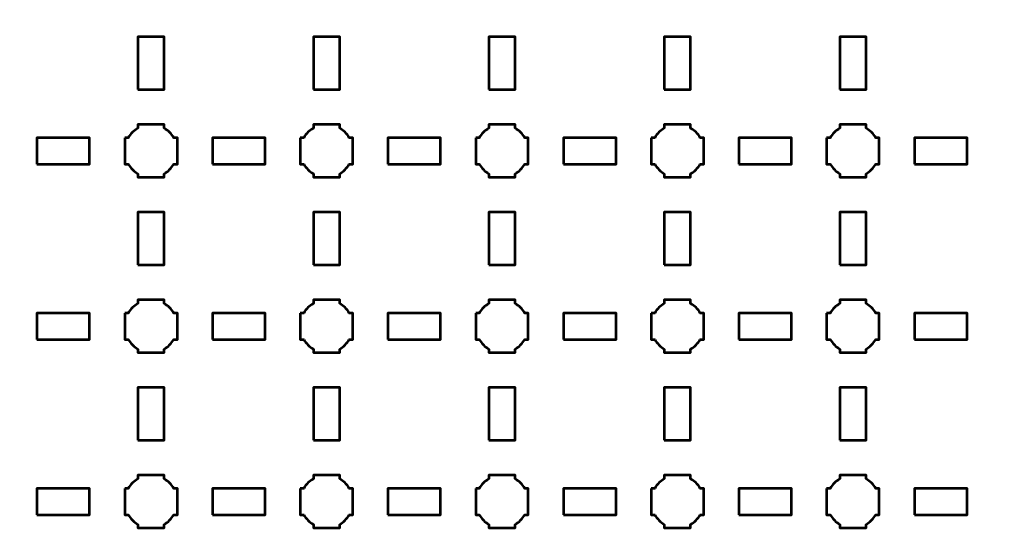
# Model space of a CAD drawing. Header units: centimetres. Extents: x -31.1 to 10.1, y -35.5 to 5.8.
# Drawn here: x -20 to -8.93, y -11.26 to -5.35 of the extents above; entities that cross this region are included whole.
import ezdxf

# ---------------------------------------------------------------- set-up
doc = ezdxf.new("R2010")
doc.units = ezdxf.units.CM
doc.header["$MEASUREMENT"] = 0
doc.layers.add('Layer 1', color=7, linetype='Continuous')

msp = doc.modelspace()

# ---------------------------------------------------------------- linework, layer by layer
at = {"layer": 'Layer 1', "lineweight": 53}
for points in [[(-18.65, -6.15), (-18.35, -6.15), (-18.35, -5.55), (-18.65, -5.55), (-18.65, -6.15)], [(-16.65, -6.15), (-16.35, -6.15), (-16.35, -5.55), (-16.65, -5.55), (-16.65, -6.15)], [(-14.65, -6.15), (-14.35, -6.15), (-14.35, -5.55), (-14.65, -5.55), (-14.65, -6.15)], [(-12.65, -6.15), (-12.35, -6.15), (-12.35, -5.55), (-12.65, -5.55), (-12.65, -6.15)], [(-10.65, -6.15), (-10.35, -6.15), (-10.35, -5.55), (-10.65, -5.55), (-10.65, -6.15)], [(-19.8, -7), (-19.2, -7), (-19.2, -6.7), (-19.8, -6.7), (-19.8, -7)], [(-17.8, -7), (-17.2, -7), (-17.2, -6.7), (-17.8, -6.7), (-17.8, -7)], [(-15.8, -7), (-15.2, -7), (-15.2, -6.7), (-15.8, -6.7), (-15.8, -7)], [(-13.8, -7), (-13.2, -7), (-13.2, -6.7), (-13.8, -6.7), (-13.8, -7)], [(-11.8, -7), (-11.2, -7), (-11.2, -6.7), (-11.8, -6.7), (-11.8, -7)], [(-9.8, -7), (-9.2, -7), (-9.2, -6.7), (-9.8, -6.7), (-9.8, -7)], [(-18.65, -8.15), (-18.35, -8.15), (-18.35, -7.55), (-18.65, -7.55), (-18.65, -8.15)], [(-16.65, -8.15), (-16.35, -8.15), (-16.35, -7.55), (-16.65, -7.55), (-16.65, -8.15)], [(-14.65, -8.15), (-14.35, -8.15), (-14.35, -7.55), (-14.65, -7.55), (-14.65, -8.15)], [(-12.65, -8.15), (-12.35, -8.15), (-12.35, -7.55), (-12.65, -7.55), (-12.65, -8.15)], [(-10.65, -8.15), (-10.35, -8.15), (-10.35, -7.55), (-10.65, -7.55), (-10.65, -8.15)], [(-19.8, -9), (-19.2, -9), (-19.2, -8.7), (-19.8, -8.7), (-19.8, -9)], [(-17.8, -9), (-17.2, -9), (-17.2, -8.7), (-17.8, -8.7), (-17.8, -9)], [(-15.8, -9), (-15.2, -9), (-15.2, -8.7), (-15.8, -8.7), (-15.8, -9)], [(-13.8, -9), (-13.2, -9), (-13.2, -8.7), (-13.8, -8.7), (-13.8, -9)], [(-11.8, -9), (-11.2, -9), (-11.2, -8.7), (-11.8, -8.7), (-11.8, -9)], [(-9.8, -9), (-9.2, -9), (-9.2, -8.7), (-9.8, -8.7), (-9.8, -9)], [(-18.65, -10.15), (-18.35, -10.15), (-18.35, -9.55), (-18.65, -9.55), (-18.65, -10.15)], [(-16.65, -10.15), (-16.35, -10.15), (-16.35, -9.55), (-16.65, -9.55), (-16.65, -10.15)], [(-14.65, -10.15), (-14.35, -10.15), (-14.35, -9.55), (-14.65, -9.55), (-14.65, -10.15)], [(-12.65, -10.15), (-12.35, -10.15), (-12.35, -9.55), (-12.65, -9.55), (-12.65, -10.15)], [(-10.65, -10.15), (-10.35, -10.15), (-10.35, -9.55), (-10.65, -9.55), (-10.65, -10.15)], [(-19.8, -11), (-19.2, -11), (-19.2, -10.7), (-19.8, -10.7), (-19.8, -11)], [(-17.8, -11), (-17.2, -11), (-17.2, -10.7), (-17.8, -10.7), (-17.8, -11)], [(-15.8, -11), (-15.2, -11), (-15.2, -10.7), (-15.8, -10.7), (-15.8, -11)], [(-13.8, -11), (-13.2, -11), (-13.2, -10.7), (-13.8, -10.7), (-13.8, -11)], [(-11.8, -11), (-11.2, -11), (-11.2, -10.7), (-11.8, -10.7), (-11.8, -11)], [(-9.8, -11), (-9.2, -11), (-9.2, -10.7), (-9.8, -10.7), (-9.8, -11)]]:
    msp.add_lwpolyline(points, close=True, dxfattribs=at)
at = {"layer": 'Layer 1', "color": 250, "lineweight": 53}
msp.add_ellipse((-10.5, -14.85), major_axis=(0, 20.65), ratio=1, dxfattribs=at)
at = {"layer": 'Layer 1', "lineweight": 53}
for points in [[(-18.8, -6.7), (-18.8, -6.7), (-18.75985, -6.7), (-18.75985, -6.7), (-18.75985, -6.7), (-18.7335, -6.65447), (-18.69553, -6.6165), (-18.65, -6.59015), (-18.65, -6.59015), (-18.65, -6.59015), (-18.65, -6.55), (-18.65, -6.55), (-18.65, -6.55), (-18.65, -6.55), (-18.5, -6.55), (-18.5, -6.55), (-18.5, -6.55), (-18.5, -6.55), (-18.35, -6.55), (-18.35, -6.55), (-18.35, -6.55), (-18.35, -6.55), (-18.35, -6.59015), (-18.35, -6.59015), (-18.35, -6.59015), (-18.30447, -6.6165), (-18.2665, -6.65447), (-18.24015, -6.7), (-18.24015, -6.7), (-18.24015, -6.7), (-18.2, -6.7), (-18.2, -6.7), (-18.2, -6.7), (-18.2, -6.7), (-18.2, -6.85), (-18.2, -6.85), (-18.2, -6.85), (-18.2, -6.85), (-18.2, -7), (-18.2, -7), (-18.2, -7), (-18.2, -7), (-18.24015, -7), (-18.24015, -7), (-18.24015, -7), (-18.2665, -7.04553), (-18.30447, -7.0835), (-18.35, -7.10985), (-18.35, -7.10985), (-18.35, -7.10985), (-18.35, -7.15), (-18.35, -7.15), (-18.35, -7.15), (-18.35, -7.15), (-18.5, -7.15), (-18.5, -7.15), (-18.5, -7.15), (-18.5, -7.15), (-18.65, -7.15), (-18.65, -7.15), (-18.65, -7.15), (-18.65, -7.15), (-18.65, -7.10985), (-18.65, -7.10985), (-18.65, -7.10985), (-18.69553, -7.0835), (-18.7335, -7.04553), (-18.75985, -7), (-18.75985, -7), (-18.75985, -7), (-18.8, -7), (-18.8, -7), (-18.8, -7), (-18.8, -7), (-18.8, -6.85), (-18.8, -6.85), (-18.8, -6.85), (-18.8, -6.85), (-18.8, -6.7), (-18.8, -6.7)], [(-16.8, -6.7), (-16.8, -6.7), (-16.75985, -6.7), (-16.75985, -6.7), (-16.75985, -6.7), (-16.7335, -6.65447), (-16.69553, -6.6165), (-16.65, -6.59015), (-16.65, -6.59015), (-16.65, -6.59015), (-16.65, -6.55), (-16.65, -6.55), (-16.65, -6.55), (-16.65, -6.55), (-16.5, -6.55), (-16.5, -6.55), (-16.5, -6.55), (-16.5, -6.55), (-16.35, -6.55), (-16.35, -6.55), (-16.35, -6.55), (-16.35, -6.55), (-16.35, -6.59015), (-16.35, -6.59015), (-16.35, -6.59015), (-16.30447, -6.6165), (-16.2665, -6.65447), (-16.24015, -6.7), (-16.24015, -6.7), (-16.24015, -6.7), (-16.2, -6.7), (-16.2, -6.7), (-16.2, -6.7), (-16.2, -6.7), (-16.2, -6.85), (-16.2, -6.85), (-16.2, -6.85), (-16.2, -6.85), (-16.2, -7), (-16.2, -7), (-16.2, -7), (-16.2, -7), (-16.24015, -7), (-16.24015, -7), (-16.24015, -7), (-16.2665, -7.04553), (-16.30447, -7.0835), (-16.35, -7.10985), (-16.35, -7.10985), (-16.35, -7.10985), (-16.35, -7.15), (-16.35, -7.15), (-16.35, -7.15), (-16.35, -7.15), (-16.5, -7.15), (-16.5, -7.15), (-16.5, -7.15), (-16.5, -7.15), (-16.65, -7.15), (-16.65, -7.15), (-16.65, -7.15), (-16.65, -7.15), (-16.65, -7.10985), (-16.65, -7.10985), (-16.65, -7.10985), (-16.69553, -7.0835), (-16.7335, -7.04553), (-16.75985, -7), (-16.75985, -7), (-16.75985, -7), (-16.8, -7), (-16.8, -7), (-16.8, -7), (-16.8, -7), (-16.8, -6.85), (-16.8, -6.85), (-16.8, -6.85), (-16.8, -6.85), (-16.8, -6.7), (-16.8, -6.7)], [(-14.8, -6.7), (-14.8, -6.7), (-14.75985, -6.7), (-14.75985, -6.7), (-14.75985, -6.7), (-14.7335, -6.65447), (-14.69553, -6.6165), (-14.65, -6.59015), (-14.65, -6.59015), (-14.65, -6.59015), (-14.65, -6.55), (-14.65, -6.55), (-14.65, -6.55), (-14.65, -6.55), (-14.5, -6.55), (-14.5, -6.55), (-14.5, -6.55), (-14.5, -6.55), (-14.35, -6.55), (-14.35, -6.55), (-14.35, -6.55), (-14.35, -6.55), (-14.35, -6.59015), (-14.35, -6.59015), (-14.35, -6.59015), (-14.30447, -6.6165), (-14.2665, -6.65447), (-14.24015, -6.7), (-14.24015, -6.7), (-14.24015, -6.7), (-14.2, -6.7), (-14.2, -6.7), (-14.2, -6.7), (-14.2, -6.7), (-14.2, -6.85), (-14.2, -6.85), (-14.2, -6.85), (-14.2, -6.85), (-14.2, -7), (-14.2, -7), (-14.2, -7), (-14.2, -7), (-14.24015, -7), (-14.24015, -7), (-14.24015, -7), (-14.2665, -7.04553), (-14.30447, -7.0835), (-14.35, -7.10985), (-14.35, -7.10985), (-14.35, -7.10985), (-14.35, -7.15), (-14.35, -7.15), (-14.35, -7.15), (-14.35, -7.15), (-14.5, -7.15), (-14.5, -7.15), (-14.5, -7.15), (-14.5, -7.15), (-14.65, -7.15), (-14.65, -7.15), (-14.65, -7.15), (-14.65, -7.15), (-14.65, -7.10985), (-14.65, -7.10985), (-14.65, -7.10985), (-14.69553, -7.0835), (-14.7335, -7.04553), (-14.75985, -7), (-14.75985, -7), (-14.75985, -7), (-14.8, -7), (-14.8, -7), (-14.8, -7), (-14.8, -7), (-14.8, -6.85), (-14.8, -6.85), (-14.8, -6.85), (-14.8, -6.85), (-14.8, -6.7), (-14.8, -6.7)], [(-12.8, -6.7), (-12.8, -6.7), (-12.75985, -6.7), (-12.75985, -6.7), (-12.75985, -6.7), (-12.7335, -6.65447), (-12.69553, -6.6165), (-12.65, -6.59015), (-12.65, -6.59015), (-12.65, -6.59015), (-12.65, -6.55), (-12.65, -6.55), (-12.65, -6.55), (-12.65, -6.55), (-12.5, -6.55), (-12.5, -6.55), (-12.5, -6.55), (-12.5, -6.55), (-12.35, -6.55), (-12.35, -6.55), (-12.35, -6.55), (-12.35, -6.55), (-12.35, -6.59015), (-12.35, -6.59015), (-12.35, -6.59015), (-12.30447, -6.6165), (-12.2665, -6.65447), (-12.24015, -6.7), (-12.24015, -6.7), (-12.24015, -6.7), (-12.2, -6.7), (-12.2, -6.7), (-12.2, -6.7), (-12.2, -6.7), (-12.2, -6.85), (-12.2, -6.85), (-12.2, -6.85), (-12.2, -6.85), (-12.2, -7), (-12.2, -7), (-12.2, -7), (-12.2, -7), (-12.24015, -7), (-12.24015, -7), (-12.24015, -7), (-12.2665, -7.04553), (-12.30447, -7.0835), (-12.35, -7.10985), (-12.35, -7.10985), (-12.35, -7.10985), (-12.35, -7.15), (-12.35, -7.15), (-12.35, -7.15), (-12.35, -7.15), (-12.5, -7.15), (-12.5, -7.15), (-12.5, -7.15), (-12.5, -7.15), (-12.65, -7.15), (-12.65, -7.15), (-12.65, -7.15), (-12.65, -7.15), (-12.65, -7.10985), (-12.65, -7.10985), (-12.65, -7.10985), (-12.69553, -7.0835), (-12.7335, -7.04553), (-12.75985, -7), (-12.75985, -7), (-12.75985, -7), (-12.8, -7), (-12.8, -7), (-12.8, -7), (-12.8, -7), (-12.8, -6.85), (-12.8, -6.85), (-12.8, -6.85), (-12.8, -6.85), (-12.8, -6.7), (-12.8, -6.7)], [(-10.8, -6.7), (-10.8, -6.7), (-10.75985, -6.7), (-10.75985, -6.7), (-10.75985, -6.7), (-10.7335, -6.65447), (-10.69553, -6.6165), (-10.65, -6.59015), (-10.65, -6.59015), (-10.65, -6.59015), (-10.65, -6.55), (-10.65, -6.55), (-10.65, -6.55), (-10.65, -6.55), (-10.5, -6.55), (-10.5, -6.55), (-10.5, -6.55), (-10.5, -6.55), (-10.35, -6.55), (-10.35, -6.55), (-10.35, -6.55), (-10.35, -6.55), (-10.35, -6.59015), (-10.35, -6.59015), (-10.35, -6.59015), (-10.30447, -6.6165), (-10.2665, -6.65447), (-10.24015, -6.7), (-10.24015, -6.7), (-10.24015, -6.7), (-10.2, -6.7), (-10.2, -6.7), (-10.2, -6.7), (-10.2, -6.7), (-10.2, -6.85), (-10.2, -6.85), (-10.2, -6.85), (-10.2, -6.85), (-10.2, -7), (-10.2, -7), (-10.2, -7), (-10.2, -7), (-10.24015, -7), (-10.24015, -7), (-10.24015, -7), (-10.2665, -7.04553), (-10.30447, -7.0835), (-10.35, -7.10985), (-10.35, -7.10985), (-10.35, -7.10985), (-10.35, -7.15), (-10.35, -7.15), (-10.35, -7.15), (-10.35, -7.15), (-10.5, -7.15), (-10.5, -7.15), (-10.5, -7.15), (-10.5, -7.15), (-10.65, -7.15), (-10.65, -7.15), (-10.65, -7.15), (-10.65, -7.15), (-10.65, -7.10985), (-10.65, -7.10985), (-10.65, -7.10985), (-10.69553, -7.0835), (-10.7335, -7.04553), (-10.75985, -7), (-10.75985, -7), (-10.75985, -7), (-10.8, -7), (-10.8, -7), (-10.8, -7), (-10.8, -7), (-10.8, -6.85), (-10.8, -6.85), (-10.8, -6.85), (-10.8, -6.85), (-10.8, -6.7), (-10.8, -6.7)], [(-18.8, -8.7), (-18.8, -8.7), (-18.75985, -8.7), (-18.75985, -8.7), (-18.75985, -8.7), (-18.7335, -8.65447), (-18.69553, -8.6165), (-18.65, -8.59015), (-18.65, -8.59015), (-18.65, -8.59015), (-18.65, -8.55), (-18.65, -8.55), (-18.65, -8.55), (-18.65, -8.55), (-18.5, -8.55), (-18.5, -8.55), (-18.5, -8.55), (-18.5, -8.55), (-18.35, -8.55), (-18.35, -8.55), (-18.35, -8.55), (-18.35, -8.55), (-18.35, -8.59015), (-18.35, -8.59015), (-18.35, -8.59015), (-18.30447, -8.6165), (-18.2665, -8.65447), (-18.24015, -8.7), (-18.24015, -8.7), (-18.24015, -8.7), (-18.2, -8.7), (-18.2, -8.7), (-18.2, -8.7), (-18.2, -8.7), (-18.2, -8.85), (-18.2, -8.85), (-18.2, -8.85), (-18.2, -8.85), (-18.2, -9), (-18.2, -9), (-18.2, -9), (-18.2, -9), (-18.24015, -9), (-18.24015, -9), (-18.24015, -9), (-18.2665, -9.04553), (-18.30447, -9.0835), (-18.35, -9.10985), (-18.35, -9.10985), (-18.35, -9.10985), (-18.35, -9.15), (-18.35, -9.15), (-18.35, -9.15), (-18.35, -9.15), (-18.5, -9.15), (-18.5, -9.15), (-18.5, -9.15), (-18.5, -9.15), (-18.65, -9.15), (-18.65, -9.15), (-18.65, -9.15), (-18.65, -9.15), (-18.65, -9.10985), (-18.65, -9.10985), (-18.65, -9.10985), (-18.69553, -9.0835), (-18.7335, -9.04553), (-18.75985, -9), (-18.75985, -9), (-18.75985, -9), (-18.8, -9), (-18.8, -9), (-18.8, -9), (-18.8, -9), (-18.8, -8.85), (-18.8, -8.85), (-18.8, -8.85), (-18.8, -8.85), (-18.8, -8.7), (-18.8, -8.7)], [(-16.8, -8.7), (-16.8, -8.7), (-16.75985, -8.7), (-16.75985, -8.7), (-16.75985, -8.7), (-16.7335, -8.65447), (-16.69553, -8.6165), (-16.65, -8.59015), (-16.65, -8.59015), (-16.65, -8.59015), (-16.65, -8.55), (-16.65, -8.55), (-16.65, -8.55), (-16.65, -8.55), (-16.5, -8.55), (-16.5, -8.55), (-16.5, -8.55), (-16.5, -8.55), (-16.35, -8.55), (-16.35, -8.55), (-16.35, -8.55), (-16.35, -8.55), (-16.35, -8.59015), (-16.35, -8.59015), (-16.35, -8.59015), (-16.30447, -8.6165), (-16.2665, -8.65447), (-16.24015, -8.7), (-16.24015, -8.7), (-16.24015, -8.7), (-16.2, -8.7), (-16.2, -8.7), (-16.2, -8.7), (-16.2, -8.7), (-16.2, -8.85), (-16.2, -8.85), (-16.2, -8.85), (-16.2, -8.85), (-16.2, -9), (-16.2, -9), (-16.2, -9), (-16.2, -9), (-16.24015, -9), (-16.24015, -9), (-16.24015, -9), (-16.2665, -9.04553), (-16.30447, -9.0835), (-16.35, -9.10985), (-16.35, -9.10985), (-16.35, -9.10985), (-16.35, -9.15), (-16.35, -9.15), (-16.35, -9.15), (-16.35, -9.15), (-16.5, -9.15), (-16.5, -9.15), (-16.5, -9.15), (-16.5, -9.15), (-16.65, -9.15), (-16.65, -9.15), (-16.65, -9.15), (-16.65, -9.15), (-16.65, -9.10985), (-16.65, -9.10985), (-16.65, -9.10985), (-16.69553, -9.0835), (-16.7335, -9.04553), (-16.75985, -9), (-16.75985, -9), (-16.75985, -9), (-16.8, -9), (-16.8, -9), (-16.8, -9), (-16.8, -9), (-16.8, -8.85), (-16.8, -8.85), (-16.8, -8.85), (-16.8, -8.85), (-16.8, -8.7), (-16.8, -8.7)], [(-14.8, -8.7), (-14.8, -8.7), (-14.75985, -8.7), (-14.75985, -8.7), (-14.75985, -8.7), (-14.7335, -8.65447), (-14.69553, -8.6165), (-14.65, -8.59015), (-14.65, -8.59015), (-14.65, -8.59015), (-14.65, -8.55), (-14.65, -8.55), (-14.65, -8.55), (-14.65, -8.55), (-14.5, -8.55), (-14.5, -8.55), (-14.5, -8.55), (-14.5, -8.55), (-14.35, -8.55), (-14.35, -8.55), (-14.35, -8.55), (-14.35, -8.55), (-14.35, -8.59015), (-14.35, -8.59015), (-14.35, -8.59015), (-14.30447, -8.6165), (-14.2665, -8.65447), (-14.24015, -8.7), (-14.24015, -8.7), (-14.24015, -8.7), (-14.2, -8.7), (-14.2, -8.7), (-14.2, -8.7), (-14.2, -8.7), (-14.2, -8.85), (-14.2, -8.85), (-14.2, -8.85), (-14.2, -8.85), (-14.2, -9), (-14.2, -9), (-14.2, -9), (-14.2, -9), (-14.24015, -9), (-14.24015, -9), (-14.24015, -9), (-14.2665, -9.04553), (-14.30447, -9.0835), (-14.35, -9.10985), (-14.35, -9.10985), (-14.35, -9.10985), (-14.35, -9.15), (-14.35, -9.15), (-14.35, -9.15), (-14.35, -9.15), (-14.5, -9.15), (-14.5, -9.15), (-14.5, -9.15), (-14.5, -9.15), (-14.65, -9.15), (-14.65, -9.15), (-14.65, -9.15), (-14.65, -9.15), (-14.65, -9.10985), (-14.65, -9.10985), (-14.65, -9.10985), (-14.69553, -9.0835), (-14.7335, -9.04553), (-14.75985, -9), (-14.75985, -9), (-14.75985, -9), (-14.8, -9), (-14.8, -9), (-14.8, -9), (-14.8, -9), (-14.8, -8.85), (-14.8, -8.85), (-14.8, -8.85), (-14.8, -8.85), (-14.8, -8.7), (-14.8, -8.7)], [(-12.8, -8.7), (-12.8, -8.7), (-12.75985, -8.7), (-12.75985, -8.7), (-12.75985, -8.7), (-12.7335, -8.65447), (-12.69553, -8.6165), (-12.65, -8.59015), (-12.65, -8.59015), (-12.65, -8.59015), (-12.65, -8.55), (-12.65, -8.55), (-12.65, -8.55), (-12.65, -8.55), (-12.5, -8.55), (-12.5, -8.55), (-12.5, -8.55), (-12.5, -8.55), (-12.35, -8.55), (-12.35, -8.55), (-12.35, -8.55), (-12.35, -8.55), (-12.35, -8.59015), (-12.35, -8.59015), (-12.35, -8.59015), (-12.30447, -8.6165), (-12.2665, -8.65447), (-12.24015, -8.7), (-12.24015, -8.7), (-12.24015, -8.7), (-12.2, -8.7), (-12.2, -8.7), (-12.2, -8.7), (-12.2, -8.7), (-12.2, -8.85), (-12.2, -8.85), (-12.2, -8.85), (-12.2, -8.85), (-12.2, -9), (-12.2, -9), (-12.2, -9), (-12.2, -9), (-12.24015, -9), (-12.24015, -9), (-12.24015, -9), (-12.2665, -9.04553), (-12.30447, -9.0835), (-12.35, -9.10985), (-12.35, -9.10985), (-12.35, -9.10985), (-12.35, -9.15), (-12.35, -9.15), (-12.35, -9.15), (-12.35, -9.15), (-12.5, -9.15), (-12.5, -9.15), (-12.5, -9.15), (-12.5, -9.15), (-12.65, -9.15), (-12.65, -9.15), (-12.65, -9.15), (-12.65, -9.15), (-12.65, -9.10985), (-12.65, -9.10985), (-12.65, -9.10985), (-12.69553, -9.0835), (-12.7335, -9.04553), (-12.75985, -9), (-12.75985, -9), (-12.75985, -9), (-12.8, -9), (-12.8, -9), (-12.8, -9), (-12.8, -9), (-12.8, -8.85), (-12.8, -8.85), (-12.8, -8.85), (-12.8, -8.85), (-12.8, -8.7), (-12.8, -8.7)], [(-10.8, -8.7), (-10.8, -8.7), (-10.75985, -8.7), (-10.75985, -8.7), (-10.75985, -8.7), (-10.7335, -8.65447), (-10.69553, -8.6165), (-10.65, -8.59015), (-10.65, -8.59015), (-10.65, -8.59015), (-10.65, -8.55), (-10.65, -8.55), (-10.65, -8.55), (-10.65, -8.55), (-10.5, -8.55), (-10.5, -8.55), (-10.5, -8.55), (-10.5, -8.55), (-10.35, -8.55), (-10.35, -8.55), (-10.35, -8.55), (-10.35, -8.55), (-10.35, -8.59015), (-10.35, -8.59015), (-10.35, -8.59015), (-10.30447, -8.6165), (-10.2665, -8.65447), (-10.24015, -8.7), (-10.24015, -8.7), (-10.24015, -8.7), (-10.2, -8.7), (-10.2, -8.7), (-10.2, -8.7), (-10.2, -8.7), (-10.2, -8.85), (-10.2, -8.85), (-10.2, -8.85), (-10.2, -8.85), (-10.2, -9), (-10.2, -9), (-10.2, -9), (-10.2, -9), (-10.24015, -9), (-10.24015, -9), (-10.24015, -9), (-10.2665, -9.04553), (-10.30447, -9.0835), (-10.35, -9.10985), (-10.35, -9.10985), (-10.35, -9.10985), (-10.35, -9.15), (-10.35, -9.15), (-10.35, -9.15), (-10.35, -9.15), (-10.5, -9.15), (-10.5, -9.15), (-10.5, -9.15), (-10.5, -9.15), (-10.65, -9.15), (-10.65, -9.15), (-10.65, -9.15), (-10.65, -9.15), (-10.65, -9.10985), (-10.65, -9.10985), (-10.65, -9.10985), (-10.69553, -9.0835), (-10.7335, -9.04553), (-10.75985, -9), (-10.75985, -9), (-10.75985, -9), (-10.8, -9), (-10.8, -9), (-10.8, -9), (-10.8, -9), (-10.8, -8.85), (-10.8, -8.85), (-10.8, -8.85), (-10.8, -8.85), (-10.8, -8.7), (-10.8, -8.7)], [(-18.8, -10.7), (-18.8, -10.7), (-18.75985, -10.7), (-18.75985, -10.7), (-18.75985, -10.7), (-18.7335, -10.65447), (-18.69553, -10.6165), (-18.65, -10.59015), (-18.65, -10.59015), (-18.65, -10.59015), (-18.65, -10.55), (-18.65, -10.55), (-18.65, -10.55), (-18.65, -10.55), (-18.5, -10.55), (-18.5, -10.55), (-18.5, -10.55), (-18.5, -10.55), (-18.35, -10.55), (-18.35, -10.55), (-18.35, -10.55), (-18.35, -10.55), (-18.35, -10.59015), (-18.35, -10.59015), (-18.35, -10.59015), (-18.30447, -10.6165), (-18.2665, -10.65447), (-18.24015, -10.7), (-18.24015, -10.7), (-18.24015, -10.7), (-18.2, -10.7), (-18.2, -10.7), (-18.2, -10.7), (-18.2, -10.7), (-18.2, -10.85), (-18.2, -10.85), (-18.2, -10.85), (-18.2, -10.85), (-18.2, -11), (-18.2, -11), (-18.2, -11), (-18.2, -11), (-18.24015, -11), (-18.24015, -11), (-18.24015, -11), (-18.2665, -11.04553), (-18.30447, -11.0835), (-18.35, -11.10985), (-18.35, -11.10985), (-18.35, -11.10985), (-18.35, -11.15), (-18.35, -11.15), (-18.35, -11.15), (-18.35, -11.15), (-18.5, -11.15), (-18.5, -11.15), (-18.5, -11.15), (-18.5, -11.15), (-18.65, -11.15), (-18.65, -11.15), (-18.65, -11.15), (-18.65, -11.15), (-18.65, -11.10985), (-18.65, -11.10985), (-18.65, -11.10985), (-18.69553, -11.0835), (-18.7335, -11.04553), (-18.75985, -11), (-18.75985, -11), (-18.75985, -11), (-18.8, -11), (-18.8, -11), (-18.8, -11), (-18.8, -11), (-18.8, -10.85), (-18.8, -10.85), (-18.8, -10.85), (-18.8, -10.85), (-18.8, -10.7), (-18.8, -10.7)], [(-16.8, -10.7), (-16.8, -10.7), (-16.75985, -10.7), (-16.75985, -10.7), (-16.75985, -10.7), (-16.7335, -10.65447), (-16.69553, -10.6165), (-16.65, -10.59015), (-16.65, -10.59015), (-16.65, -10.59015), (-16.65, -10.55), (-16.65, -10.55), (-16.65, -10.55), (-16.65, -10.55), (-16.5, -10.55), (-16.5, -10.55), (-16.5, -10.55), (-16.5, -10.55), (-16.35, -10.55), (-16.35, -10.55), (-16.35, -10.55), (-16.35, -10.55), (-16.35, -10.59015), (-16.35, -10.59015), (-16.35, -10.59015), (-16.30447, -10.6165), (-16.2665, -10.65447), (-16.24015, -10.7), (-16.24015, -10.7), (-16.24015, -10.7), (-16.2, -10.7), (-16.2, -10.7), (-16.2, -10.7), (-16.2, -10.7), (-16.2, -10.85), (-16.2, -10.85), (-16.2, -10.85), (-16.2, -10.85), (-16.2, -11), (-16.2, -11), (-16.2, -11), (-16.2, -11), (-16.24015, -11), (-16.24015, -11), (-16.24015, -11), (-16.2665, -11.04553), (-16.30447, -11.0835), (-16.35, -11.10985), (-16.35, -11.10985), (-16.35, -11.10985), (-16.35, -11.15), (-16.35, -11.15), (-16.35, -11.15), (-16.35, -11.15), (-16.5, -11.15), (-16.5, -11.15), (-16.5, -11.15), (-16.5, -11.15), (-16.65, -11.15), (-16.65, -11.15), (-16.65, -11.15), (-16.65, -11.15), (-16.65, -11.10985), (-16.65, -11.10985), (-16.65, -11.10985), (-16.69553, -11.0835), (-16.7335, -11.04553), (-16.75985, -11), (-16.75985, -11), (-16.75985, -11), (-16.8, -11), (-16.8, -11), (-16.8, -11), (-16.8, -11), (-16.8, -10.85), (-16.8, -10.85), (-16.8, -10.85), (-16.8, -10.85), (-16.8, -10.7), (-16.8, -10.7)], [(-14.8, -10.7), (-14.8, -10.7), (-14.75985, -10.7), (-14.75985, -10.7), (-14.75985, -10.7), (-14.7335, -10.65447), (-14.69553, -10.6165), (-14.65, -10.59015), (-14.65, -10.59015), (-14.65, -10.59015), (-14.65, -10.55), (-14.65, -10.55), (-14.65, -10.55), (-14.65, -10.55), (-14.5, -10.55), (-14.5, -10.55), (-14.5, -10.55), (-14.5, -10.55), (-14.35, -10.55), (-14.35, -10.55), (-14.35, -10.55), (-14.35, -10.55), (-14.35, -10.59015), (-14.35, -10.59015), (-14.35, -10.59015), (-14.30447, -10.6165), (-14.2665, -10.65447), (-14.24015, -10.7), (-14.24015, -10.7), (-14.24015, -10.7), (-14.2, -10.7), (-14.2, -10.7), (-14.2, -10.7), (-14.2, -10.7), (-14.2, -10.85), (-14.2, -10.85), (-14.2, -10.85), (-14.2, -10.85), (-14.2, -11), (-14.2, -11), (-14.2, -11), (-14.2, -11), (-14.24015, -11), (-14.24015, -11), (-14.24015, -11), (-14.2665, -11.04553), (-14.30447, -11.0835), (-14.35, -11.10985), (-14.35, -11.10985), (-14.35, -11.10985), (-14.35, -11.15), (-14.35, -11.15), (-14.35, -11.15), (-14.35, -11.15), (-14.5, -11.15), (-14.5, -11.15), (-14.5, -11.15), (-14.5, -11.15), (-14.65, -11.15), (-14.65, -11.15), (-14.65, -11.15), (-14.65, -11.15), (-14.65, -11.10985), (-14.65, -11.10985), (-14.65, -11.10985), (-14.69553, -11.0835), (-14.7335, -11.04553), (-14.75985, -11), (-14.75985, -11), (-14.75985, -11), (-14.8, -11), (-14.8, -11), (-14.8, -11), (-14.8, -11), (-14.8, -10.85), (-14.8, -10.85), (-14.8, -10.85), (-14.8, -10.85), (-14.8, -10.7), (-14.8, -10.7)], [(-12.8, -10.7), (-12.8, -10.7), (-12.75985, -10.7), (-12.75985, -10.7), (-12.75985, -10.7), (-12.7335, -10.65447), (-12.69553, -10.6165), (-12.65, -10.59015), (-12.65, -10.59015), (-12.65, -10.59015), (-12.65, -10.55), (-12.65, -10.55), (-12.65, -10.55), (-12.65, -10.55), (-12.5, -10.55), (-12.5, -10.55), (-12.5, -10.55), (-12.5, -10.55), (-12.35, -10.55), (-12.35, -10.55), (-12.35, -10.55), (-12.35, -10.55), (-12.35, -10.59015), (-12.35, -10.59015), (-12.35, -10.59015), (-12.30447, -10.6165), (-12.2665, -10.65447), (-12.24015, -10.7), (-12.24015, -10.7), (-12.24015, -10.7), (-12.2, -10.7), (-12.2, -10.7), (-12.2, -10.7), (-12.2, -10.7), (-12.2, -10.85), (-12.2, -10.85), (-12.2, -10.85), (-12.2, -10.85), (-12.2, -11), (-12.2, -11), (-12.2, -11), (-12.2, -11), (-12.24015, -11), (-12.24015, -11), (-12.24015, -11), (-12.2665, -11.04553), (-12.30447, -11.0835), (-12.35, -11.10985), (-12.35, -11.10985), (-12.35, -11.10985), (-12.35, -11.15), (-12.35, -11.15), (-12.35, -11.15), (-12.35, -11.15), (-12.5, -11.15), (-12.5, -11.15), (-12.5, -11.15), (-12.5, -11.15), (-12.65, -11.15), (-12.65, -11.15), (-12.65, -11.15), (-12.65, -11.15), (-12.65, -11.10985), (-12.65, -11.10985), (-12.65, -11.10985), (-12.69553, -11.0835), (-12.7335, -11.04553), (-12.75985, -11), (-12.75985, -11), (-12.75985, -11), (-12.8, -11), (-12.8, -11), (-12.8, -11), (-12.8, -11), (-12.8, -10.85), (-12.8, -10.85), (-12.8, -10.85), (-12.8, -10.85), (-12.8, -10.7), (-12.8, -10.7)], [(-10.8, -10.7), (-10.8, -10.7), (-10.75985, -10.7), (-10.75985, -10.7), (-10.75985, -10.7), (-10.7335, -10.65447), (-10.69553, -10.6165), (-10.65, -10.59015), (-10.65, -10.59015), (-10.65, -10.59015), (-10.65, -10.55), (-10.65, -10.55), (-10.65, -10.55), (-10.65, -10.55), (-10.5, -10.55), (-10.5, -10.55), (-10.5, -10.55), (-10.5, -10.55), (-10.35, -10.55), (-10.35, -10.55), (-10.35, -10.55), (-10.35, -10.55), (-10.35, -10.59015), (-10.35, -10.59015), (-10.35, -10.59015), (-10.30447, -10.6165), (-10.2665, -10.65447), (-10.24015, -10.7), (-10.24015, -10.7), (-10.24015, -10.7), (-10.2, -10.7), (-10.2, -10.7), (-10.2, -10.7), (-10.2, -10.7), (-10.2, -10.85), (-10.2, -10.85), (-10.2, -10.85), (-10.2, -10.85), (-10.2, -11), (-10.2, -11), (-10.2, -11), (-10.2, -11), (-10.24015, -11), (-10.24015, -11), (-10.24015, -11), (-10.2665, -11.04553), (-10.30447, -11.0835), (-10.35, -11.10985), (-10.35, -11.10985), (-10.35, -11.10985), (-10.35, -11.15), (-10.35, -11.15), (-10.35, -11.15), (-10.35, -11.15), (-10.5, -11.15), (-10.5, -11.15), (-10.5, -11.15), (-10.5, -11.15), (-10.65, -11.15), (-10.65, -11.15), (-10.65, -11.15), (-10.65, -11.15), (-10.65, -11.10985), (-10.65, -11.10985), (-10.65, -11.10985), (-10.69553, -11.0835), (-10.7335, -11.04553), (-10.75985, -11), (-10.75985, -11), (-10.75985, -11), (-10.8, -11), (-10.8, -11), (-10.8, -11), (-10.8, -11), (-10.8, -10.85), (-10.8, -10.85), (-10.8, -10.85), (-10.8, -10.85), (-10.8, -10.7), (-10.8, -10.7)]]:
    msp.add_open_spline(points, degree=3, knots=[0, 0, 0, 0, 0.05, 0.05, 0.05, 0.05, 0.1, 0.1, 0.1, 0.1, 0.15, 0.15, 0.15, 0.15, 0.2, 0.2, 0.2, 0.2, 0.25, 0.25, 0.25, 0.25, 0.3, 0.3, 0.3, 0.3, 0.35, 0.35, 0.35, 0.35, 0.4, 0.4, 0.4, 0.4, 0.45, 0.45, 0.45, 0.45, 0.5, 0.5, 0.5, 0.5, 0.55, 0.55, 0.55, 0.55, 0.6, 0.6, 0.6, 0.6, 0.65, 0.65, 0.65, 0.65, 0.7, 0.7, 0.7, 0.7, 0.75, 0.75, 0.75, 0.75, 0.8, 0.8, 0.8, 0.8, 0.85, 0.85, 0.85, 0.85, 0.9, 0.9, 0.9, 0.9, 0.95, 0.95, 0.95, 0.95, 1, 1, 1, 1], dxfattribs=at)

doc.saveas('drawing.dxf')
